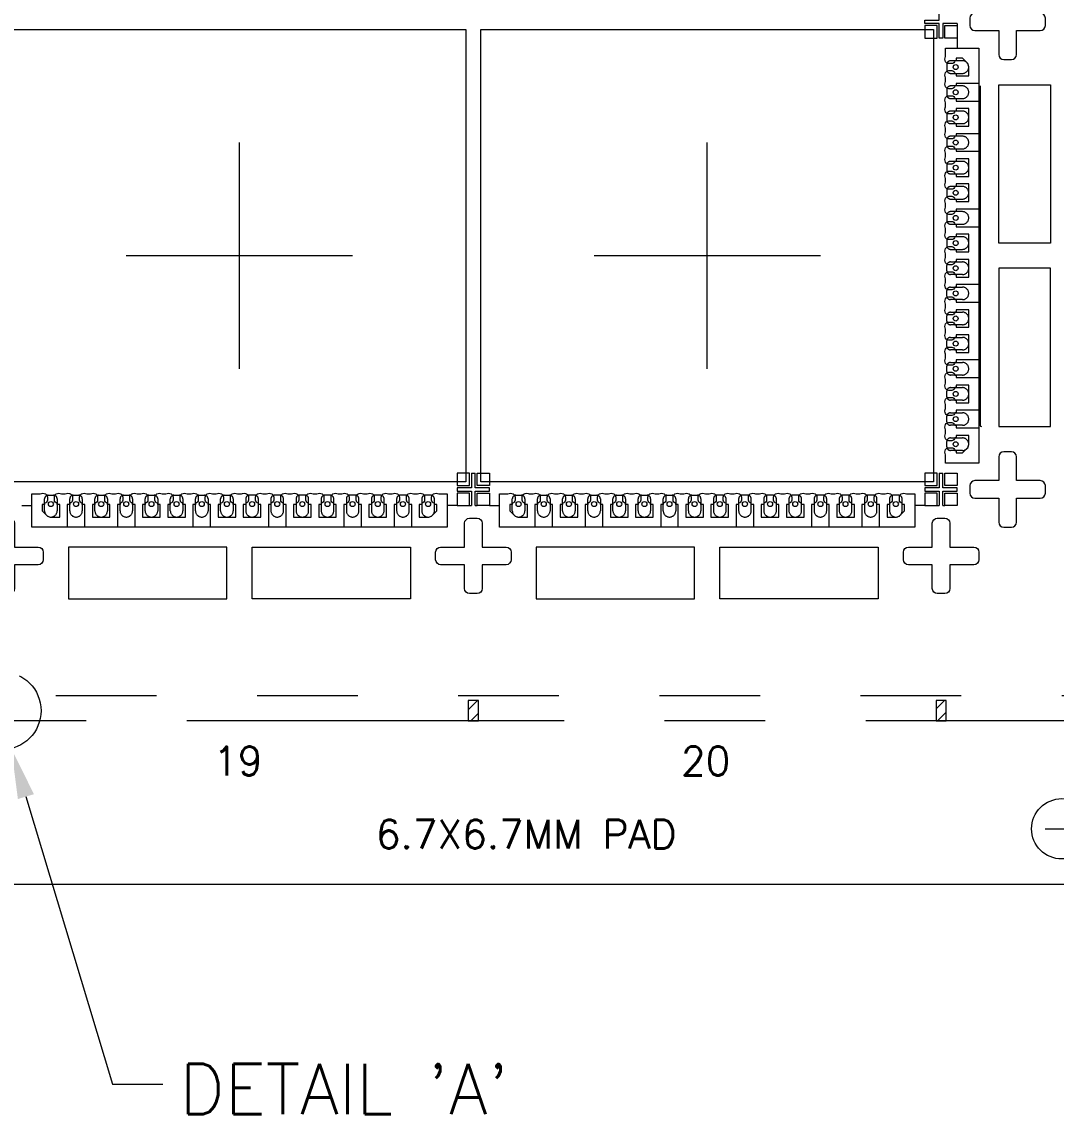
# Model space of a CAD drawing. Extents: x 0.5 to 10.25, y 0.33 to 6.92.
# Drawn here: x 2.588 to 3.616, y 2.696 to 3.782 of the extents above; entities that cross this region are included whole.
import ezdxf

# ---------------------------------------------------------------- set-up
doc = ezdxf.new("R2010")
doc.units = 0
doc.header["$LTSCALE"] = 0.006
doc.header["$MEASUREMENT"] = 0
for name, pattern in [('CENTER', [2, 1.25, -0.25, 0.25, -0.25]), ('CENTERX2', [4, 2.5, -0.5, 0.5, -0.5]), ('HIDDEN', [0.375, 0.25, -0.125])]:
    doc.linetypes.add(name, pattern=pattern)
doc.layers.get('0').update_dxf_attribs({"linetype": 'CONTINUOUS'})
for name, color, linetype in [('1', 7, 'CONTINUOUS'), ('1D', 7, 'CONTINUOUS'), ('3D', 7, 'CONTINUOUS'), ('4D', 7, 'CONTINUOUS')]:
    doc.layers.add(name, color=color, linetype=linetype)
doc.styles.add('SIMPLEX', font='SIMPLEX')
doc.styles.get("Standard").update_dxf_attribs({"font": 'SIMPLEX'})

msp = doc.modelspace()

# ---------------------------------------------------------------- hatches: boundary and pattern name
at = {"layer": '1D', "lineweight": 13}
h = msp.add_hatch(dxfattribs=at)
h.set_pattern_fill('ANSI31', color=256, scale=0.075, style=0)
h.set_pattern_definition([(45, (12.572351, 6.208092), (-0.006629126, 0.006629126), [])])
h.paths.add_polyline_path([(3.041812, 3.107045), (3.031812, 3.107045), (3.031812, 3.087045), (3.041812, 3.087045)])
h.paths.add_polyline_path([(2.576812, 3.107045), (2.566812, 3.107045), (2.566812, 3.087045), (2.576812, 3.087045)])
h.paths.add_polyline_path([(2.111812, 3.107045), (2.101812, 3.107045), (2.101812, 3.087045), (2.111812, 3.087045)])
h.paths.add_polyline_path([(1.646812, 3.107045), (1.636812, 3.107045), (1.636812, 3.087045), (1.646812, 3.087045)])
h.paths.add_polyline_path([(3.506812, 3.107045), (3.496812, 3.107045), (3.496812, 3.087045), (3.506812, 3.087045)])
h.paths.add_polyline_path([(3.801807, 3.304545), (3.801807, 3.329545), (3.751812, 3.329545), (3.751812, 3.304545)])
h.paths.add_polyline_path([(3.801807, 4.234545), (3.801807, 4.259545), (3.751812, 4.259545), (3.751812, 4.234545)])
h.paths.add_polyline_path([(3.794307, 3.769545), (3.794307, 3.794545), (3.751812, 3.794545), (3.751812, 3.769545)])
h.paths.add_polyline_path([(3.794307, 5.629545), (3.794307, 5.654545), (3.751812, 5.654545), (3.751812, 5.629545)])
h.paths.add_polyline_path([(3.801807, 5.164545), (3.801807, 5.189545), (3.751812, 5.189545), (3.751812, 5.164545)])
h.paths.add_polyline_path([(3.794307, 4.699545), (3.794307, 4.724545), (3.751812, 4.724545), (3.751812, 4.699545)])
h.paths.add_polyline_path([(3.506812, 6.317045), (3.496812, 6.317045), (3.496812, 6.337045), (3.506812, 6.337045)])
h.paths.add_polyline_path([(3.801807, 6.094545), (3.801807, 6.119545), (3.751812, 6.119545), (3.751812, 6.094545)])
h.paths.add_polyline_path([(3.041812, 6.317045), (3.031812, 6.317045), (3.031812, 6.337045), (3.041812, 6.337045)])
h.paths.add_polyline_path([(2.576812, 6.317045), (2.566812, 6.317045), (2.566812, 6.337045), (2.576812, 6.337045)])
h.paths.add_polyline_path([(2.111812, 6.317045), (2.101812, 6.317045), (2.101812, 6.337045), (2.111812, 6.337045)])
h.paths.add_polyline_path([(1.646812, 6.317045), (1.636812, 6.317045), (1.636812, 6.337045), (1.646812, 6.337045)])
h.paths.add_polyline_path([(1.251812, 5.629545), (1.251812, 5.654545), (1.391812, 5.654545), (1.391812, 5.629545)])
h.paths.add_polyline_path([(1.251812, 6.094545), (1.251812, 6.119545), (1.391812, 6.119545), (1.391812, 6.094545)])
h.paths.add_polyline_path([(1.251812, 4.699545), (1.251812, 4.724545), (1.391812, 4.724545), (1.391812, 4.699545)])
h.paths.add_polyline_path([(1.251812, 5.164545), (1.251812, 5.189545), (1.391812, 5.189545), (1.391812, 5.164545)])
h.paths.add_polyline_path([(1.251812, 4.234545), (1.251812, 4.259545), (1.391812, 4.259545), (1.391812, 4.234545)])
h.paths.add_polyline_path([(1.251812, 3.769545), (1.251812, 3.794545), (1.391812, 3.794545), (1.391812, 3.769545)])
h.paths.add_polyline_path([(1.251812, 3.304545), (1.251812, 3.329545), (1.391812, 3.329545), (1.391812, 3.304545)])

# ---------------------------------------------------------------- linework, layer by layer
at = {"color": 0, "lineweight": 13}
for p, q in [((3.517937, 3.780295), (3.517937, 3.778295)), ((3.517948, 3.765918), (3.517948, 3.755942)), ((3.035039, 3.33317), (3.038584, 3.33317)), ((3.500039, 3.33317), (3.503584, 3.33317)), ((2.587993, 3.30094), (2.597959, 3.300954)), ((3.020675, 3.300918), (3.010709, 3.300918)), ((3.033062, 3.30092), (3.035039, 3.30092)), ((3.038584, 3.30092), (3.040562, 3.30092)), ((3.052948, 3.300918), (3.062914, 3.300918)), ((3.485675, 3.300918), (3.475709, 3.300918)), ((3.498062, 3.30092), (3.500039, 3.30092)), ((3.503584, 3.30092), (3.505562, 3.30092))]:
    msp.add_line(p, q, dxfattribs=at)
for points in [[(3.498062, 3.778295), (3.485687, 3.778295), (3.485687, 3.76592), (3.498062, 3.76592)], [(3.505562, 3.778295), (3.517937, 3.778295), (3.517937, 3.76592), (3.505562, 3.76592)], [(3.033062, 3.33317), (3.020687, 3.33317), (3.020687, 3.320795), (3.033062, 3.320795)], [(3.040562, 3.33317), (3.052937, 3.33317), (3.052937, 3.320795), (3.040562, 3.320795)], [(3.498062, 3.33317), (3.485687, 3.33317), (3.485687, 3.320795), (3.498062, 3.320795)], [(3.505562, 3.33317), (3.517937, 3.33317), (3.517937, 3.320795), (3.505562, 3.320795)], [(3.033062, 3.313295), (3.020687, 3.313295), (3.020687, 3.30092), (3.033062, 3.30092)], [(3.040562, 3.313295), (3.052937, 3.313295), (3.052937, 3.30092), (3.040562, 3.30092)], [(3.498062, 3.313295), (3.485687, 3.313295), (3.485687, 3.30092), (3.498062, 3.30092)], [(3.505562, 3.313295), (3.517937, 3.313295), (3.517937, 3.30092), (3.505562, 3.30092)]]:
    msp.add_lwpolyline(points, close=True, dxfattribs=at)
for points in [[(3.539312, 3.720795), (3.51683, 3.720795), (3.51683, 3.718295), (3.515326, 3.718295, -0.39913711), (3.51243, 3.715545), (3.509404, 3.715545, -0.27711491), (3.506315, 3.717399, -0.23940692), (3.506212, 3.722682, 0.11309496), (3.506312, 3.723118), (3.506312, 3.725972, 0.11309496), (3.506212, 3.726407, -0.23940692), (3.506315, 3.73169, -0.27711491), (3.509404, 3.733545), (3.51243, 3.733545, -0.39913711), (3.515326, 3.730795), (3.51683, 3.730795), (3.51683, 3.728295), (3.529312, 3.728295), (3.529312, 3.737067, 0.20158283), (3.527481, 3.741464), (3.523151, 3.745795), (3.51683, 3.745795), (3.51683, 3.743295), (3.515326, 3.743295, -0.39913711), (3.51243, 3.740545), (3.509404, 3.740545, -0.27711491), (3.506315, 3.742399, -0.23940701), (3.506212, 3.747682, 0.11309496), (3.506312, 3.748118), (3.506312, 3.755942), (3.539312, 3.755942), (3.539312, 3.343148)], [(3.539312, 3.670795), (3.51683, 3.670795), (3.51683, 3.668295), (3.515326, 3.668295, -0.39913711), (3.51243, 3.665545), (3.509404, 3.665545, -0.27711491), (3.506315, 3.667399, -0.23940692), (3.506212, 3.672682, 0.11309496), (3.506312, 3.673118), (3.506312, 3.675972, 0.11309496), (3.506212, 3.676407, -0.23940692), (3.506315, 3.68169, -0.27711491), (3.509404, 3.683545), (3.51243, 3.683545, -0.39913711), (3.515326, 3.680795), (3.51683, 3.680795), (3.51683, 3.678295), (3.529312, 3.678295), (3.529312, 3.695795), (3.51683, 3.695795), (3.51683, 3.693295), (3.515326, 3.693295, -0.39913711), (3.51243, 3.690545), (3.509404, 3.690545, -0.27711491), (3.506315, 3.692399, -0.23940692), (3.506212, 3.697682, 0.11309496), (3.506312, 3.698118), (3.506312, 3.700972, 0.11309496), (3.506212, 3.701407, -0.23940692), (3.506315, 3.70669, -0.27711491), (3.509404, 3.708545), (3.51243, 3.708545, -0.39913711), (3.515326, 3.705795), (3.51683, 3.705795), (3.51683, 3.703295), (3.539312, 3.703295)], [(3.539312, 3.595795), (3.51683, 3.595795), (3.51683, 3.593295), (3.515326, 3.593295, -0.39913711), (3.51243, 3.590545), (3.509404, 3.590545, -0.27711491), (3.506315, 3.592399, -0.23940692), (3.506212, 3.597682, 0.11309496), (3.506312, 3.598118), (3.506312, 3.600972, 0.11309496), (3.506212, 3.601407, -0.23940692), (3.506315, 3.60669, -0.27711491), (3.509404, 3.608545), (3.51243, 3.608545, -0.39913711), (3.515326, 3.605795), (3.51683, 3.605795), (3.51683, 3.603295), (3.529312, 3.603295), (3.529312, 3.620795), (3.51683, 3.620795), (3.51683, 3.618295), (3.515326, 3.618295, -0.39913711), (3.51243, 3.615545), (3.509404, 3.615545, -0.27711491), (3.506315, 3.617399, -0.23940692), (3.506212, 3.622682, 0.11309496), (3.506312, 3.623118), (3.506312, 3.625972, 0.11309496), (3.506212, 3.626407, -0.23940692), (3.506315, 3.63169, -0.27711491), (3.509404, 3.633545), (3.51243, 3.633545, -0.39913711), (3.515326, 3.630795), (3.51683, 3.630795), (3.51683, 3.628295), (3.529312, 3.628295), (3.529312, 3.645795), (3.51683, 3.645795), (3.51683, 3.643295), (3.515326, 3.643295, -0.39913711), (3.51243, 3.640545), (3.509404, 3.640545, -0.27711491), (3.506315, 3.642399, -0.23940692), (3.506212, 3.647682, 0.11309496), (3.506312, 3.648118), (3.506312, 3.650972, 0.11309496), (3.506212, 3.651407, -0.23940692), (3.506315, 3.65669, -0.27711491), (3.509404, 3.658545), (3.51243, 3.658545, -0.39913711), (3.515326, 3.655795), (3.51683, 3.655795), (3.51683, 3.653295), (3.539312, 3.653295)], [(3.539312, 3.520795), (3.51683, 3.520795), (3.51683, 3.518295), (3.515326, 3.518295, -0.39913711), (3.51243, 3.515545), (3.509404, 3.515545, -0.27711491), (3.506315, 3.517399, -0.23940692), (3.506212, 3.522682, 0.11309496), (3.506312, 3.523118), (3.506312, 3.525972, 0.11309496), (3.506212, 3.526407, -0.23940692), (3.506315, 3.53169, -0.27711491), (3.509404, 3.533545), (3.51243, 3.533545, -0.39913711), (3.515326, 3.530795), (3.51683, 3.530795), (3.51683, 3.528295), (3.529312, 3.528295), (3.529312, 3.545795), (3.51683, 3.545795), (3.51683, 3.543295), (3.515326, 3.543295, -0.39913711), (3.51243, 3.540545), (3.509404, 3.540545, -0.27711491), (3.506315, 3.542399, -0.23940692), (3.506212, 3.547682, 0.11309496), (3.506312, 3.548118), (3.506312, 3.550972, 0.11309496), (3.506212, 3.551407, -0.23940692), (3.506315, 3.55669, -0.27711491), (3.509404, 3.558545), (3.51243, 3.558545, -0.39913711), (3.515326, 3.555795), (3.51683, 3.555795), (3.51683, 3.553295), (3.529312, 3.553295), (3.529312, 3.570795), (3.51683, 3.570795), (3.51683, 3.568295), (3.515326, 3.568295, -0.39913711), (3.51243, 3.565545), (3.509404, 3.565545, -0.27711491), (3.506315, 3.567399, -0.23940692), (3.506212, 3.572682, 0.11309496), (3.506312, 3.573118), (3.506312, 3.575972, 0.11309496), (3.506212, 3.576407, -0.23940692), (3.506315, 3.58169, -0.27711491), (3.509404, 3.583545), (3.51243, 3.583545, -0.39913711), (3.515326, 3.580795), (3.51683, 3.580795), (3.51683, 3.578295), (3.539312, 3.578295)], [(3.539312, 3.445795), (3.51683, 3.445795), (3.51683, 3.443295), (3.515326, 3.443295, -0.39913711), (3.51243, 3.440545), (3.509404, 3.440545, -0.27711491), (3.506315, 3.442399, -0.23940692), (3.506212, 3.447682, 0.11309496), (3.506312, 3.448118), (3.506312, 3.450972, 0.11309496), (3.506212, 3.451407, -0.23940692), (3.506315, 3.45669, -0.27711491), (3.509404, 3.458545), (3.51243, 3.458545, -0.39913711), (3.515326, 3.455795), (3.51683, 3.455795), (3.51683, 3.453295), (3.529312, 3.453295), (3.529312, 3.470795), (3.51683, 3.470795), (3.51683, 3.468295), (3.515326, 3.468295, -0.39913711), (3.51243, 3.465545), (3.509404, 3.465545, -0.27711491), (3.506315, 3.467399, -0.23940692), (3.506212, 3.472682, 0.11309496), (3.506312, 3.473118), (3.506312, 3.475972, 0.11309496), (3.506212, 3.476407, -0.23940692), (3.506315, 3.48169, -0.27711491), (3.509404, 3.483545), (3.51243, 3.483545, -0.39913711), (3.515326, 3.480795), (3.51683, 3.480795), (3.51683, 3.478295), (3.529312, 3.478295), (3.529312, 3.495795), (3.51683, 3.495795), (3.51683, 3.493295), (3.515326, 3.493295, -0.39913711), (3.51243, 3.490545), (3.509404, 3.490545, -0.27711491), (3.506315, 3.492399, -0.23940692), (3.506212, 3.497682, 0.11309496), (3.506312, 3.498118), (3.506312, 3.500972, 0.11309496), (3.506212, 3.501407, -0.23940692), (3.506315, 3.50669, -0.27711491), (3.509404, 3.508545), (3.51243, 3.508545, -0.39913711), (3.515326, 3.505795), (3.51683, 3.505795), (3.51683, 3.503295), (3.539312, 3.503295)], [(3.539312, 3.395795), (3.51683, 3.395795), (3.51683, 3.393295), (3.515326, 3.393295, -0.39913711), (3.51243, 3.390545), (3.509404, 3.390545, -0.27711491), (3.506315, 3.392399, -0.23940692), (3.506212, 3.397682, 0.11309496), (3.506312, 3.398118), (3.506312, 3.400972, 0.11309496), (3.506212, 3.401407, -0.23940692), (3.506315, 3.40669, -0.27711491), (3.509404, 3.408545), (3.51243, 3.408545, -0.39913711), (3.515326, 3.405795), (3.51683, 3.405795), (3.51683, 3.403295), (3.529312, 3.403295), (3.529312, 3.420795), (3.51683, 3.420795), (3.51683, 3.418295), (3.515326, 3.418295, -0.39913711), (3.51243, 3.415545), (3.509404, 3.415545, -0.27711491), (3.506315, 3.417399, -0.23940692), (3.506212, 3.422682, 0.11309496), (3.506312, 3.423118), (3.506312, 3.425972, 0.11309496), (3.506212, 3.426407, -0.23940692), (3.506315, 3.43169, -0.27711491), (3.509404, 3.433545), (3.51243, 3.433545, -0.39913711), (3.515326, 3.430795), (3.51683, 3.430795), (3.51683, 3.428295), (3.539312, 3.428295)], [(3.539312, 3.343148), (3.506312, 3.343148), (3.506312, 3.350972, 0.11309496), (3.506212, 3.351407, -0.23940701), (3.506315, 3.35669, -0.27711491), (3.509404, 3.358545), (3.51243, 3.358545, -0.39913711), (3.515326, 3.355795), (3.51683, 3.355795), (3.51683, 3.353295), (3.523151, 3.353295), (3.527481, 3.357626, 0.20158283), (3.529312, 3.362023), (3.529312, 3.370795), (3.51683, 3.370795), (3.51683, 3.368295), (3.515326, 3.368295, -0.39913711), (3.51243, 3.365545), (3.509404, 3.365545, -0.27711491), (3.506315, 3.367399, -0.23940692), (3.506212, 3.372682, 0.11309496), (3.506312, 3.373118), (3.506312, 3.375972, 0.11309496), (3.506212, 3.376407, -0.23940692), (3.506315, 3.38169, -0.27711491), (3.509404, 3.383545), (3.51243, 3.383545, -0.39913711), (3.515326, 3.380795), (3.51683, 3.380795), (3.51683, 3.378295), (3.539312, 3.378295)], [(2.975562, 3.279545), (2.975562, 3.302027), (2.973062, 3.302027), (2.973062, 3.303531, -0.39913711), (2.970312, 3.306427), (2.970312, 3.309453, -0.27711491), (2.972166, 3.312542, -0.23940692), (2.977449, 3.312645, 0.11309496), (2.977885, 3.312545), (2.980739, 3.312545, 0.11309496), (2.981174, 3.312645, -0.23940692), (2.986457, 3.312542, -0.27711491), (2.988312, 3.309453), (2.988312, 3.306427, -0.39913711), (2.985562, 3.303531), (2.985562, 3.302027), (2.983062, 3.302027), (2.983062, 3.289545), (2.991834, 3.289545, 0.20158283), (2.996231, 3.291376), (3.000562, 3.295706), (3.000562, 3.302027), (2.998062, 3.302027), (2.998062, 3.303531, -0.39913711), (2.995312, 3.306427), (2.995312, 3.309453, -0.27711491), (2.997166, 3.312542, -0.23940701), (3.002449, 3.312645, 0.11309496), (3.002885, 3.312545), (3.010709, 3.312545), (3.010709, 3.279545), (2.597914, 3.279545)], [(2.597914, 3.279545), (2.597914, 3.312545), (2.605739, 3.312545, 0.11309496), (2.606174, 3.312645, -0.23940701), (2.611457, 3.312542, -0.27711491), (2.613312, 3.309453), (2.613312, 3.306427, -0.39913711), (2.610562, 3.303531), (2.610562, 3.302027), (2.608062, 3.302027), (2.608062, 3.295706), (2.612392, 3.291376, 0.20158283), (2.616789, 3.289545), (2.625562, 3.289545), (2.625562, 3.302027), (2.623062, 3.302027), (2.623062, 3.303531, -0.39913711), (2.620312, 3.306427), (2.620312, 3.309453, -0.27711491), (2.622166, 3.312542, -0.23940692), (2.627449, 3.312645, 0.11309496), (2.627885, 3.312545), (2.630739, 3.312545, 0.11309496), (2.631174, 3.312645, -0.23940692), (2.636457, 3.312542, -0.27711491), (2.638312, 3.309453), (2.638312, 3.306427, -0.39913711), (2.635562, 3.303531), (2.635562, 3.302027), (2.633062, 3.302027), (2.633062, 3.279545)], [(2.650562, 3.279545), (2.650562, 3.302027), (2.648062, 3.302027), (2.648062, 3.303531, -0.39913711), (2.645312, 3.306427), (2.645312, 3.309453, -0.27711491), (2.647166, 3.312542, -0.23940692), (2.652449, 3.312645, 0.11309496), (2.652885, 3.312545), (2.655739, 3.312545, 0.11309496), (2.656174, 3.312645, -0.23940692), (2.661457, 3.312542, -0.27711491), (2.663312, 3.309453), (2.663312, 3.306427, -0.39913711), (2.660562, 3.303531), (2.660562, 3.302027), (2.658062, 3.302027), (2.658062, 3.289545), (2.675562, 3.289545), (2.675562, 3.302027), (2.673062, 3.302027), (2.673062, 3.303531, -0.39913711), (2.670312, 3.306427), (2.670312, 3.309453, -0.27711491), (2.672166, 3.312542, -0.23940692), (2.677449, 3.312645, 0.11309496), (2.677885, 3.312545), (2.680739, 3.312545, 0.11309496), (2.681174, 3.312645, -0.23940692), (2.686457, 3.312542, -0.27711491), (2.688312, 3.309453), (2.688312, 3.306427, -0.39913711), (2.685562, 3.303531), (2.685562, 3.302027), (2.683062, 3.302027), (2.683062, 3.279545)], [(2.700562, 3.279545), (2.700562, 3.302027), (2.698062, 3.302027), (2.698062, 3.303531, -0.39913711), (2.695312, 3.306427), (2.695312, 3.309453, -0.27711491), (2.697166, 3.312542, -0.23940692), (2.702449, 3.312645, 0.11309496), (2.702885, 3.312545), (2.705739, 3.312545, 0.11309496), (2.706174, 3.312645, -0.23940692), (2.711457, 3.312542, -0.27711491), (2.713312, 3.309453), (2.713312, 3.306427, -0.39913711), (2.710562, 3.303531), (2.710562, 3.302027), (2.708062, 3.302027), (2.708062, 3.289545), (2.725562, 3.289545), (2.725562, 3.302027), (2.723062, 3.302027), (2.723062, 3.303531, -0.39913711), (2.720312, 3.306427), (2.720312, 3.309453, -0.27711491), (2.722166, 3.312542, -0.23940692), (2.727449, 3.312645, 0.11309496), (2.727885, 3.312545), (2.730739, 3.312545, 0.11309496), (2.731174, 3.312645, -0.23940692), (2.736457, 3.312542, -0.27711491), (2.738312, 3.309453), (2.738312, 3.306427, -0.39913711), (2.735562, 3.303531), (2.735562, 3.302027), (2.733062, 3.302027), (2.733062, 3.289545), (2.750562, 3.289545), (2.750562, 3.302027), (2.748062, 3.302027), (2.748062, 3.303531, -0.39913711), (2.745312, 3.306427), (2.745312, 3.309453, -0.27711491), (2.747166, 3.312542, -0.23940692), (2.752449, 3.312645, 0.11309496), (2.752885, 3.312545), (2.755739, 3.312545, 0.11309496), (2.756174, 3.312645, -0.23940692), (2.761457, 3.312542, -0.27711491), (2.763312, 3.309453), (2.763312, 3.306427, -0.39913711), (2.760562, 3.303531), (2.760562, 3.302027), (2.758062, 3.302027), (2.758062, 3.279545)], [(2.775562, 3.279545), (2.775562, 3.302027), (2.773062, 3.302027), (2.773062, 3.303531, -0.39913711), (2.770312, 3.306427), (2.770312, 3.309453, -0.27711491), (2.772166, 3.312542, -0.23940692), (2.777449, 3.312645, 0.11309496), (2.777885, 3.312545), (2.780739, 3.312545, 0.11309496), (2.781174, 3.312645, -0.23940692), (2.786457, 3.312542, -0.27711491), (2.788312, 3.309453), (2.788312, 3.306427, -0.39913711), (2.785562, 3.303531), (2.785562, 3.302027), (2.783062, 3.302027), (2.783062, 3.289545), (2.800562, 3.289545), (2.800562, 3.302027), (2.798062, 3.302027), (2.798062, 3.303531, -0.39913711), (2.795312, 3.306427), (2.795312, 3.309453, -0.27711491), (2.797166, 3.312542, -0.23940692), (2.802449, 3.312645, 0.11309496), (2.802885, 3.312545), (2.805739, 3.312545, 0.11309496), (2.806174, 3.312645, -0.23940692), (2.811457, 3.312542, -0.27711491), (2.813312, 3.309453), (2.813312, 3.306427, -0.39913711), (2.810562, 3.303531), (2.810562, 3.302027), (2.808062, 3.302027), (2.808062, 3.289545), (2.825562, 3.289545), (2.825562, 3.302027), (2.823062, 3.302027), (2.823062, 3.303531, -0.39913711), (2.820312, 3.306427), (2.820312, 3.309453, -0.27711491), (2.822166, 3.312542, -0.23940692), (2.827449, 3.312645, 0.11309496), (2.827885, 3.312545), (2.830739, 3.312545, 0.11309496), (2.831174, 3.312645, -0.23940692), (2.836457, 3.312542, -0.27711491), (2.838312, 3.309453), (2.838312, 3.306427, -0.39913711), (2.835562, 3.303531), (2.835562, 3.302027), (2.833062, 3.302027), (2.833062, 3.279545)], [(2.850562, 3.279545), (2.850562, 3.302027), (2.848062, 3.302027), (2.848062, 3.303531, -0.39913711), (2.845312, 3.306427), (2.845312, 3.309453, -0.27711491), (2.847166, 3.312542, -0.23940692), (2.852449, 3.312645, 0.11309496), (2.852885, 3.312545), (2.855739, 3.312545, 0.11309496), (2.856174, 3.312645, -0.23940692), (2.861457, 3.312542, -0.27711491), (2.863312, 3.309453), (2.863312, 3.306427, -0.39913711), (2.860562, 3.303531), (2.860562, 3.302027), (2.858062, 3.302027), (2.858062, 3.289545), (2.875562, 3.289545), (2.875562, 3.302027), (2.873062, 3.302027), (2.873062, 3.303531, -0.39913711), (2.870312, 3.306427), (2.870312, 3.309453, -0.27711491), (2.872166, 3.312542, -0.23940692), (2.877449, 3.312645, 0.11309496), (2.877885, 3.312545), (2.880739, 3.312545, 0.11309496), (2.881174, 3.312645, -0.23940692), (2.886457, 3.312542, -0.27711491), (2.888312, 3.309453), (2.888312, 3.306427, -0.39913711), (2.885562, 3.303531), (2.885562, 3.302027), (2.883062, 3.302027), (2.883062, 3.289545), (2.900562, 3.289545), (2.900562, 3.302027), (2.898062, 3.302027), (2.898062, 3.303531, -0.39913711), (2.895312, 3.306427), (2.895312, 3.309453, -0.27711491), (2.897166, 3.312542, -0.23940692), (2.902449, 3.312645, 0.11309496), (2.902885, 3.312545), (2.905739, 3.312545, 0.11309496), (2.906174, 3.312645, -0.23940692), (2.911457, 3.312542, -0.27711491), (2.913312, 3.309453), (2.913312, 3.306427, -0.39913711), (2.910562, 3.303531), (2.910562, 3.302027), (2.908062, 3.302027), (2.908062, 3.279545)], [(2.925562, 3.279545), (2.925562, 3.302027), (2.923062, 3.302027), (2.923062, 3.303531, -0.39913711), (2.920312, 3.306427), (2.920312, 3.309453, -0.27711491), (2.922166, 3.312542, -0.23940692), (2.927449, 3.312645, 0.11309496), (2.927885, 3.312545), (2.930739, 3.312545, 0.11309496), (2.931174, 3.312645, -0.23940692), (2.936457, 3.312542, -0.27711491), (2.938312, 3.309453), (2.938312, 3.306427, -0.39913711), (2.935562, 3.303531), (2.935562, 3.302027), (2.933062, 3.302027), (2.933062, 3.289545), (2.950562, 3.289545), (2.950562, 3.302027), (2.948062, 3.302027), (2.948062, 3.303531, -0.39913711), (2.945312, 3.306427), (2.945312, 3.309453, -0.27711491), (2.947166, 3.312542, -0.23940692), (2.952449, 3.312645, 0.11309496), (2.952885, 3.312545), (2.955739, 3.312545, 0.11309496), (2.956174, 3.312645, -0.23940692), (2.961457, 3.312542, -0.27711491), (2.963312, 3.309453), (2.963312, 3.306427, -0.39913711), (2.960562, 3.303531), (2.960562, 3.302027), (2.958062, 3.302027), (2.958062, 3.279545)], [(3.440562, 3.279545), (3.440562, 3.302027), (3.438062, 3.302027), (3.438062, 3.303531, -0.39913711), (3.435312, 3.306427), (3.435312, 3.309453, -0.27711491), (3.437166, 3.312542, -0.23940692), (3.442449, 3.312645, 0.11309496), (3.442885, 3.312545), (3.445739, 3.312545, 0.11309496), (3.446174, 3.312645, -0.23940692), (3.451457, 3.312542, -0.27711491), (3.453312, 3.309453), (3.453312, 3.306427, -0.39913711), (3.450562, 3.303531), (3.450562, 3.302027), (3.448062, 3.302027), (3.448062, 3.289545), (3.456834, 3.289545, 0.20158283), (3.461231, 3.291376), (3.465562, 3.295706), (3.465562, 3.302027), (3.463062, 3.302027), (3.463062, 3.303531, -0.39913711), (3.460312, 3.306427), (3.460312, 3.309453, -0.27711491), (3.462166, 3.312542, -0.23940701), (3.467449, 3.312645, 0.11309496), (3.467885, 3.312545), (3.475709, 3.312545), (3.475709, 3.279545), (3.062914, 3.279545)], [(3.062914, 3.279545), (3.062914, 3.312545), (3.070739, 3.312545, 0.11309496), (3.071174, 3.312645, -0.23940701), (3.076457, 3.312542, -0.27711491), (3.078312, 3.309453), (3.078312, 3.306427, -0.39913711), (3.075562, 3.303531), (3.075562, 3.302027), (3.073062, 3.302027), (3.073062, 3.295706), (3.077392, 3.291376, 0.20158283), (3.081789, 3.289545), (3.090562, 3.289545), (3.090562, 3.302027), (3.088062, 3.302027), (3.088062, 3.303531, -0.39913711), (3.085312, 3.306427), (3.085312, 3.309453, -0.27711491), (3.087166, 3.312542, -0.23940692), (3.092449, 3.312645, 0.11309496), (3.092885, 3.312545), (3.095739, 3.312545, 0.11309496), (3.096174, 3.312645, -0.23940692), (3.101457, 3.312542, -0.27711491), (3.103312, 3.309453), (3.103312, 3.306427, -0.39913711), (3.100562, 3.303531), (3.100562, 3.302027), (3.098062, 3.302027), (3.098062, 3.279545)], [(3.115562, 3.279545), (3.115562, 3.302027), (3.113062, 3.302027), (3.113062, 3.303531, -0.39913711), (3.110312, 3.306427), (3.110312, 3.309453, -0.27711491), (3.112166, 3.312542, -0.23940692), (3.117449, 3.312645, 0.11309496), (3.117885, 3.312545), (3.120739, 3.312545, 0.11309496), (3.121174, 3.312645, -0.23940692), (3.126457, 3.312542, -0.27711491), (3.128312, 3.309453), (3.128312, 3.306427, -0.39913711), (3.125562, 3.303531), (3.125562, 3.302027), (3.123062, 3.302027), (3.123062, 3.289545), (3.140562, 3.289545), (3.140562, 3.302027), (3.138062, 3.302027), (3.138062, 3.303531, -0.39913711), (3.135312, 3.306427), (3.135312, 3.309453, -0.27711491), (3.137166, 3.312542, -0.23940692), (3.142449, 3.312645, 0.11309496), (3.142885, 3.312545), (3.145739, 3.312545, 0.11309496), (3.146174, 3.312645, -0.23940692), (3.151457, 3.312542, -0.27711491), (3.153312, 3.309453), (3.153312, 3.306427, -0.39913711), (3.150562, 3.303531), (3.150562, 3.302027), (3.148062, 3.302027), (3.148062, 3.279545)], [(3.165562, 3.279545), (3.165562, 3.302027), (3.163062, 3.302027), (3.163062, 3.303531, -0.39913711), (3.160312, 3.306427), (3.160312, 3.309453, -0.27711491), (3.162166, 3.312542, -0.23940692), (3.167449, 3.312645, 0.11309496), (3.167885, 3.312545), (3.170739, 3.312545, 0.11309496), (3.171174, 3.312645, -0.23940692), (3.176457, 3.312542, -0.27711491), (3.178312, 3.309453), (3.178312, 3.306427, -0.39913711), (3.175562, 3.303531), (3.175562, 3.302027), (3.173062, 3.302027), (3.173062, 3.289545), (3.190562, 3.289545), (3.190562, 3.302027), (3.188062, 3.302027), (3.188062, 3.303531, -0.39913711), (3.185312, 3.306427), (3.185312, 3.309453, -0.27711491), (3.187166, 3.312542, -0.23940692), (3.192449, 3.312645, 0.11309496), (3.192885, 3.312545), (3.195739, 3.312545, 0.11309496), (3.196174, 3.312645, -0.23940692), (3.201457, 3.312542, -0.27711491), (3.203312, 3.309453), (3.203312, 3.306427, -0.39913711), (3.200562, 3.303531), (3.200562, 3.302027), (3.198062, 3.302027), (3.198062, 3.289545), (3.215562, 3.289545), (3.215562, 3.302027), (3.213062, 3.302027), (3.213062, 3.303531, -0.39913711), (3.210312, 3.306427), (3.210312, 3.309453, -0.27711491), (3.212166, 3.312542, -0.23940692), (3.217449, 3.312645, 0.11309496), (3.217885, 3.312545), (3.220739, 3.312545, 0.11309496), (3.221174, 3.312645, -0.23940692), (3.226457, 3.312542, -0.27711491), (3.228312, 3.309453), (3.228312, 3.306427, -0.39913711), (3.225562, 3.303531), (3.225562, 3.302027), (3.223062, 3.302027), (3.223062, 3.279545)], [(3.240562, 3.279545), (3.240562, 3.302027), (3.238062, 3.302027), (3.238062, 3.303531, -0.39913711), (3.235312, 3.306427), (3.235312, 3.309453, -0.27711491), (3.237166, 3.312542, -0.23940692), (3.242449, 3.312645, 0.11309496), (3.242885, 3.312545), (3.245739, 3.312545, 0.11309496), (3.246174, 3.312645, -0.23940692), (3.251457, 3.312542, -0.27711491), (3.253312, 3.309453), (3.253312, 3.306427, -0.39913711), (3.250562, 3.303531), (3.250562, 3.302027), (3.248062, 3.302027), (3.248062, 3.289545), (3.265562, 3.289545), (3.265562, 3.302027), (3.263062, 3.302027), (3.263062, 3.303531, -0.39913711), (3.260312, 3.306427), (3.260312, 3.309453, -0.27711491), (3.262166, 3.312542, -0.23940692), (3.267449, 3.312645, 0.11309496), (3.267885, 3.312545), (3.270739, 3.312545, 0.11309496), (3.271174, 3.312645, -0.23940692), (3.276457, 3.312542, -0.27711491), (3.278312, 3.309453), (3.278312, 3.306427, -0.39913711), (3.275562, 3.303531), (3.275562, 3.302027), (3.273062, 3.302027), (3.273062, 3.289545), (3.290562, 3.289545), (3.290562, 3.302027), (3.288062, 3.302027), (3.288062, 3.303531, -0.39913711), (3.285312, 3.306427), (3.285312, 3.309453, -0.27711491), (3.287166, 3.312542, -0.23940692), (3.292449, 3.312645, 0.11309496), (3.292885, 3.312545), (3.295739, 3.312545, 0.11309496), (3.296174, 3.312645, -0.23940692), (3.301457, 3.312542, -0.27711491), (3.303312, 3.309453), (3.303312, 3.306427, -0.39913711), (3.300562, 3.303531), (3.300562, 3.302027), (3.298062, 3.302027), (3.298062, 3.279545)], [(3.315562, 3.279545), (3.315562, 3.302027), (3.313062, 3.302027), (3.313062, 3.303531, -0.39913711), (3.310312, 3.306427), (3.310312, 3.309453, -0.27711491), (3.312166, 3.312542, -0.23940692), (3.317449, 3.312645, 0.11309496), (3.317885, 3.312545), (3.320739, 3.312545, 0.11309496), (3.321174, 3.312645, -0.23940692), (3.326457, 3.312542, -0.27711491), (3.328312, 3.309453), (3.328312, 3.306427, -0.39913711), (3.325562, 3.303531), (3.325562, 3.302027), (3.323062, 3.302027), (3.323062, 3.289545), (3.340562, 3.289545), (3.340562, 3.302027), (3.338062, 3.302027), (3.338062, 3.303531, -0.39913711), (3.335312, 3.306427), (3.335312, 3.309453, -0.27711491), (3.337166, 3.312542, -0.23940692), (3.342449, 3.312645, 0.11309496), (3.342885, 3.312545), (3.345739, 3.312545, 0.11309496), (3.346174, 3.312645, -0.23940692), (3.351457, 3.312542, -0.27711491), (3.353312, 3.309453), (3.353312, 3.306427, -0.39913711), (3.350562, 3.303531), (3.350562, 3.302027), (3.348062, 3.302027), (3.348062, 3.289545), (3.365562, 3.289545), (3.365562, 3.302027), (3.363062, 3.302027), (3.363062, 3.303531, -0.39913711), (3.360312, 3.306427), (3.360312, 3.309453, -0.27711491), (3.362166, 3.312542, -0.23940692), (3.367449, 3.312645, 0.11309496), (3.367885, 3.312545), (3.370739, 3.312545, 0.11309496), (3.371174, 3.312645, -0.23940692), (3.376457, 3.312542, -0.27711491), (3.378312, 3.309453), (3.378312, 3.306427, -0.39913711), (3.375562, 3.303531), (3.375562, 3.302027), (3.373062, 3.302027), (3.373062, 3.279545)], [(3.390562, 3.279545), (3.390562, 3.302027), (3.388062, 3.302027), (3.388062, 3.303531, -0.39913711), (3.385312, 3.306427), (3.385312, 3.309453, -0.27711491), (3.387166, 3.312542, -0.23940692), (3.392449, 3.312645, 0.11309496), (3.392885, 3.312545), (3.395739, 3.312545, 0.11309496), (3.396174, 3.312645, -0.23940692), (3.401457, 3.312542, -0.27711491), (3.403312, 3.309453), (3.403312, 3.306427, -0.39913711), (3.400562, 3.303531), (3.400562, 3.302027), (3.398062, 3.302027), (3.398062, 3.289545), (3.415562, 3.289545), (3.415562, 3.302027), (3.413062, 3.302027), (3.413062, 3.303531, -0.39913711), (3.410312, 3.306427), (3.410312, 3.309453, -0.27711491), (3.412166, 3.312542, -0.23940692), (3.417449, 3.312645, 0.11309496), (3.417885, 3.312545), (3.420739, 3.312545, 0.11309496), (3.421174, 3.312645, -0.23940692), (3.426457, 3.312542, -0.27711491), (3.428312, 3.309453), (3.428312, 3.306427, -0.39913711), (3.425562, 3.303531), (3.425562, 3.302027), (3.423062, 3.302027), (3.423062, 3.279545)]]:
    msp.add_lwpolyline(points, format="xyb", dxfattribs=at)
for centre in [(3.516312, 3.737045), (3.516312, 3.712045), (3.516312, 3.687045), (3.516312, 3.662045), (3.516312, 3.637045), (3.516312, 3.612045), (3.516312, 3.587045), (3.516312, 3.562045), (3.516312, 3.537045), (3.516312, 3.512045), (3.516312, 3.487045), (3.516312, 3.462045), (3.516312, 3.437045), (3.516312, 3.412045), (3.516312, 3.387045), (3.516312, 3.362045), (2.616812, 3.302545), (2.641812, 3.302545), (2.666812, 3.302545), (2.691812, 3.302545), (2.716812, 3.302545), (2.741812, 3.302545), (2.766812, 3.302545), (2.791812, 3.302545), (2.816812, 3.302545), (2.841812, 3.302545), (2.866812, 3.302545), (2.891812, 3.302545), (2.916812, 3.302545), (2.941812, 3.302545), (2.966812, 3.302545), (2.991812, 3.302545), (3.081812, 3.302545), (3.106812, 3.302545), (3.131812, 3.302545), (3.156812, 3.302545), (3.181812, 3.302545), (3.206812, 3.302545), (3.231812, 3.302545), (3.256812, 3.302545), (3.281812, 3.302545), (3.306812, 3.302545), (3.331812, 3.302545), (3.356812, 3.302545), (3.381812, 3.302545), (3.406812, 3.302545), (3.431812, 3.302545), (3.456812, 3.302545)]:
    msp.add_circle(centre, 0.0025, dxfattribs=at)
at = {"layer": '1', "lineweight": 13}
msp.add_line((1.321812, 2.924545), (3.751989, 2.924545), dxfattribs=at)
for points in [[(3.530437, 3.778295, 0.41421356), (3.535437, 3.773295), (3.559187, 3.773295), (3.559187, 3.749545, 0.41421356), (3.564187, 3.744545), (3.571687, 3.744545, 0.41421356), (3.576687, 3.749545), (3.576687, 3.773295), (3.600437, 3.773295, 0.41421356), (3.605437, 3.778295), (3.605437, 3.785795, 0.41421356), (3.600437, 3.790795), (3.576687, 3.790795), (3.576687, 3.814545, 0.41421356), (3.571687, 3.819545), (3.564187, 3.819545, 0.41421356), (3.559187, 3.814545), (3.559187, 3.790795), (3.535437, 3.790795, 0.41421356), (3.530437, 3.785795)], [(3.530437, 3.313295, 0.41421356), (3.535437, 3.308295), (3.559187, 3.308295), (3.559187, 3.284545, 0.41421356), (3.564187, 3.279545), (3.571687, 3.279545, 0.41421356), (3.576687, 3.284545), (3.576687, 3.308295), (3.600437, 3.308295, 0.41421356), (3.605437, 3.313295), (3.605437, 3.320795, 0.41421356), (3.600437, 3.325795), (3.576687, 3.325795), (3.576687, 3.349545, 0.41421356), (3.571687, 3.354545), (3.564187, 3.354545, 0.41421356), (3.559187, 3.349545), (3.559187, 3.325795), (3.535437, 3.325795, 0.41421356), (3.530437, 3.320795)], [(2.575562, 3.28842, -0.41421356), (2.580562, 3.28342), (2.580562, 3.25967), (2.604312, 3.25967, -0.41421356), (2.609312, 3.25467), (2.609312, 3.24717, -0.41421356), (2.604312, 3.24217), (2.580562, 3.24217), (2.580562, 3.21842, -0.41421356), (2.575562, 3.21342), (2.568062, 3.21342, -0.41421356), (2.563062, 3.21842), (2.563062, 3.24217), (2.539312, 3.24217, -0.41421356), (2.534312, 3.24717), (2.534312, 3.25467, -0.41421356), (2.539312, 3.25967), (2.563062, 3.25967), (2.563062, 3.28342, -0.41421356), (2.568062, 3.28842)], [(3.040562, 3.28842, -0.41421356), (3.045562, 3.28342), (3.045562, 3.25967), (3.069312, 3.25967, -0.41421356), (3.074312, 3.25467), (3.074312, 3.24717, -0.41421356), (3.069312, 3.24217), (3.045562, 3.24217), (3.045562, 3.21842, -0.41421356), (3.040562, 3.21342), (3.033062, 3.21342, -0.41421356), (3.028062, 3.21842), (3.028062, 3.24217), (3.004312, 3.24217, -0.41421356), (2.999312, 3.24717), (2.999312, 3.25467, -0.41421356), (3.004312, 3.25967), (3.028062, 3.25967), (3.028062, 3.28342, -0.41421356), (3.033062, 3.28842)], [(3.505562, 3.28842, -0.41421356), (3.510562, 3.28342), (3.510562, 3.25967), (3.534312, 3.25967, -0.41421356), (3.539312, 3.25467), (3.539312, 3.24717, -0.41421356), (3.534312, 3.24217), (3.510562, 3.24217), (3.510562, 3.21842, -0.41421356), (3.505562, 3.21342), (3.498062, 3.21342, -0.41421356), (3.493062, 3.21842), (3.493062, 3.24217), (3.469312, 3.24217, -0.41421356), (3.464312, 3.24717), (3.464312, 3.25467, -0.41421356), (3.469312, 3.25967), (3.493062, 3.25967), (3.493062, 3.28342, -0.41421356), (3.498062, 3.28842)]]:
    msp.add_lwpolyline(points, format="xyb", close=True, dxfattribs=at)
for points in [[(3.610562, 3.562045), (3.559312, 3.562045), (3.559312, 3.719545), (3.610562, 3.719545)], [(3.610562, 3.537045), (3.559312, 3.537045), (3.559312, 3.379545), (3.610562, 3.379545)], [(2.791812, 3.208295), (2.791812, 3.259545), (2.634312, 3.259545), (2.634312, 3.208295)], [(2.816812, 3.208295), (2.816812, 3.259545), (2.974312, 3.259545), (2.974312, 3.208295)], [(3.256812, 3.208295), (3.256812, 3.259545), (3.099312, 3.259545), (3.099312, 3.208295)], [(3.281812, 3.208295), (3.281812, 3.259545), (3.439312, 3.259545), (3.439312, 3.208295)]]:
    msp.add_lwpolyline(points, close=True, dxfattribs=at)
msp.add_circle((3.621812, 2.979545), 0.03, dxfattribs=at)
at = {"layer": '1D', "linetype": 'CENTER', "lineweight": 13, "ltscale": 40}
for p, q in [((2.804312, 3.437045), (2.804312, 3.662045)), ((3.269312, 3.437045), (3.269312, 3.662045)), ((2.691812, 3.549545), (2.916812, 3.549545)), ((3.156812, 3.549545), (3.381812, 3.549545))]:
    msp.add_line(p, q, dxfattribs=at)
at = {"layer": '1D', "linetype": 'HIDDEN', "lineweight": 13, "ltscale": 50}
msp.add_line((1.421812, 3.112045), (3.721812, 3.112045), dxfattribs=at)
at = {"layer": '1D', "lineweight": 13}
for p, q in [((3.031812, 3.107045), (3.031812, 3.087045)), ((3.041812, 3.107045), (3.031812, 3.107045)), ((3.041812, 3.087045), (3.041812, 3.107045)), ((3.496812, 3.107045), (3.496812, 3.087045)), ((3.506812, 3.107045), (3.496812, 3.107045)), ((3.506812, 3.087045), (3.506812, 3.107045)), ((3.031812, 3.087045), (3.041812, 3.087045)), ((3.496812, 3.087045), (3.506812, 3.087045)), ((2.591996, 3.011587), (2.678144, 2.725552)), ((3.605324, 2.979545), (3.6383, 2.979545)), ((2.678144, 2.725552), (2.728144, 2.725552))]:
    msp.add_line(p, q, dxfattribs=at)
at = {"layer": '1D', "linetype": 'CENTER', "lineweight": 13, "ltscale": 50}
msp.add_line((3.801957, 3.087045), (1.321813, 3.087045), dxfattribs=at)
at = {"layer": '1D', "linetype": 'CENTER', "lineweight": 13, "ltscale": 70}
for points in [[(3.029312, 3.324545), (2.579312, 3.324545), (2.579312, 3.774545), (3.029312, 3.774545)], [(3.494312, 3.324545), (3.044312, 3.324545), (3.044312, 3.774545), (3.494312, 3.774545)]]:
    msp.add_lwpolyline(points, close=True, dxfattribs=at)
at = {"layer": '1D', "linetype": 'CENTERX2', "lineweight": 13, "ltscale": 2.5}
msp.add_circle((2.568344, 3.097041), 0.038699, dxfattribs=at)
at = {"layer": '1D', "lineweight": 13}
msp.add_solid([(2.58402, 3.009174), (2.577515, 3.059444), (2.599973, 3.014001)], dxfattribs=at)
at = {"layer": '3D', "color": 0, "linetype": 'HIDDEN', "lineweight": 13, "ltscale": 10}
for points in [[(3.517937, 3.780295), (3.503584, 3.780295), (3.503584, 3.76592), (3.501789, 3.76592), (3.500039, 3.76592), (3.500039, 3.780295), (3.485687, 3.780295), (3.485687, 3.783795), (3.500039, 3.783795), (3.500039, 3.79817)], [(3.035039, 3.33317), (3.035039, 3.318795), (3.020687, 3.318795), (3.020687, 3.315295), (3.035039, 3.315295), (3.035039, 3.30092)], [(3.038584, 3.30092), (3.038584, 3.315295), (3.052937, 3.315295), (3.052937, 3.318795), (3.038584, 3.318795), (3.038584, 3.33317)], [(3.500039, 3.33317), (3.500039, 3.318795), (3.485687, 3.318795), (3.485687, 3.315295), (3.500039, 3.315295), (3.500039, 3.30092)], [(3.503584, 3.30092), (3.503584, 3.315295), (3.517937, 3.315295), (3.517937, 3.318795), (3.503584, 3.318795), (3.503584, 3.33317)]]:
    msp.add_lwpolyline(points, dxfattribs=at)
at = {"layer": '3D', "color": 0, "linetype": 'HIDDEN', "lineweight": 13, "ltscale": 40}
for points in [[(3.523062, 3.743295), (3.511062, 3.743295, 0.41421338), (3.507562, 3.739795), (3.507562, 3.734295, 0.41421317), (3.511062, 3.730795), (3.523062, 3.730795, 0.99999966)], [(3.523062, 3.718295), (3.511062, 3.718295, 0.41421338), (3.507562, 3.714795), (3.507562, 3.709295, 0.41421317), (3.511062, 3.705795), (3.523062, 3.705795, 0.99999966)], [(3.523062, 3.693295), (3.511062, 3.693295, 0.41421338), (3.507562, 3.689795), (3.507562, 3.684295, 0.41421317), (3.511062, 3.680795), (3.523062, 3.680795, 0.99999966)], [(3.523062, 3.668295), (3.511062, 3.668295, 0.41421338), (3.507562, 3.664795), (3.507562, 3.659295, 0.41421317), (3.511062, 3.655795), (3.523062, 3.655795, 0.99999966)], [(3.523062, 3.643295), (3.511062, 3.643295, 0.41421338), (3.507562, 3.639795), (3.507562, 3.634295, 0.41421317), (3.511062, 3.630795), (3.523062, 3.630795, 0.99999966)], [(3.523062, 3.618295), (3.511062, 3.618295, 0.41421338), (3.507562, 3.614795), (3.507562, 3.609295, 0.41421317), (3.511062, 3.605795), (3.523062, 3.605795, 0.99999966)], [(3.523062, 3.593295), (3.511062, 3.593295, 0.41421338), (3.507562, 3.589795), (3.507562, 3.584295, 0.41421317), (3.511062, 3.580795), (3.523062, 3.580795, 0.99999966)], [(3.523062, 3.568295), (3.511062, 3.568295, 0.41421338), (3.507562, 3.564795), (3.507562, 3.559295, 0.41421317), (3.511062, 3.555795), (3.523062, 3.555795, 0.99999966)], [(3.523062, 3.530795), (3.511062, 3.530795, -0.41421338), (3.507562, 3.534295), (3.507562, 3.539795, -0.41421317), (3.511062, 3.543295), (3.523062, 3.543295, -0.99999966)], [(3.523062, 3.505795), (3.511062, 3.505795, -0.41421338), (3.507562, 3.509295), (3.507562, 3.514795, -0.41421317), (3.511062, 3.518295), (3.523062, 3.518295, -0.99999966)], [(3.523062, 3.480795), (3.511062, 3.480795, -0.41421338), (3.507562, 3.484295), (3.507562, 3.489795, -0.41421317), (3.511062, 3.493295), (3.523062, 3.493295, -0.99999966)], [(3.523062, 3.455795), (3.511062, 3.455795, -0.41421338), (3.507562, 3.459295), (3.507562, 3.464795, -0.41421317), (3.511062, 3.468295), (3.523062, 3.468295, -0.99999966)], [(3.523062, 3.430795), (3.511062, 3.430795, -0.41421338), (3.507562, 3.434295), (3.507562, 3.439795, -0.41421317), (3.511062, 3.443295), (3.523062, 3.443295, -0.99999966)], [(3.523062, 3.405795), (3.511062, 3.405795, -0.41421338), (3.507562, 3.409295), (3.507562, 3.414795, -0.41421317), (3.511062, 3.418295), (3.523062, 3.418295, -0.99999966)], [(3.523062, 3.380795), (3.511062, 3.380795, -0.41421338), (3.507562, 3.384295), (3.507562, 3.389795, -0.41421317), (3.511062, 3.393295), (3.523062, 3.393295, -0.99999966)], [(3.523062, 3.355795), (3.511062, 3.355795, -0.41421338), (3.507562, 3.359295), (3.507562, 3.364795, -0.41421317), (3.511062, 3.368295), (3.523062, 3.368295, -0.99999966)], [(2.610562, 3.295795), (2.610562, 3.307795, -0.41421338), (2.614062, 3.311295), (2.619562, 3.311295, -0.41421317), (2.623062, 3.307795), (2.623062, 3.295795, -0.99999966)], [(2.635562, 3.295795), (2.635562, 3.307795, -0.41421338), (2.639062, 3.311295), (2.644562, 3.311295, -0.41421317), (2.648062, 3.307795), (2.648062, 3.295795, -0.99999966)], [(2.660562, 3.295795), (2.660562, 3.307795, -0.41421338), (2.664062, 3.311295), (2.669562, 3.311295, -0.41421317), (2.673062, 3.307795), (2.673062, 3.295795, -0.99999966)], [(2.685562, 3.295795), (2.685562, 3.307795, -0.41421338), (2.689062, 3.311295), (2.694562, 3.311295, -0.41421317), (2.698062, 3.307795), (2.698062, 3.295795, -0.99999966)], [(2.710562, 3.295795), (2.710562, 3.307795, -0.41421338), (2.714062, 3.311295), (2.719562, 3.311295, -0.41421317), (2.723062, 3.307795), (2.723062, 3.295795, -0.99999966)], [(2.735562, 3.295795), (2.735562, 3.307795, -0.41421338), (2.739062, 3.311295), (2.744562, 3.311295, -0.41421317), (2.748062, 3.307795), (2.748062, 3.295795, -0.99999966)], [(2.760562, 3.295795), (2.760562, 3.307795, -0.41421338), (2.764062, 3.311295), (2.769562, 3.311295, -0.41421317), (2.773062, 3.307795), (2.773062, 3.295795, -0.99999966)], [(2.785562, 3.295795), (2.785562, 3.307795, -0.41421338), (2.789062, 3.311295), (2.794562, 3.311295, -0.41421317), (2.798062, 3.307795), (2.798062, 3.295795, -0.99999966)], [(2.823062, 3.295795), (2.823062, 3.307795, 0.41421338), (2.819562, 3.311295), (2.814062, 3.311295, 0.41421317), (2.810562, 3.307795), (2.810562, 3.295795, 0.99999966)], [(2.848062, 3.295795), (2.848062, 3.307795, 0.41421338), (2.844562, 3.311295), (2.839062, 3.311295, 0.41421317), (2.835562, 3.307795), (2.835562, 3.295795, 0.99999966)], [(2.873062, 3.295795), (2.873062, 3.307795, 0.41421338), (2.869562, 3.311295), (2.864062, 3.311295, 0.41421317), (2.860562, 3.307795), (2.860562, 3.295795, 0.99999966)], [(2.898062, 3.295795), (2.898062, 3.307795, 0.41421338), (2.894562, 3.311295), (2.889062, 3.311295, 0.41421317), (2.885562, 3.307795), (2.885562, 3.295795, 0.99999966)], [(2.923062, 3.295795), (2.923062, 3.307795, 0.41421338), (2.919562, 3.311295), (2.914062, 3.311295, 0.41421317), (2.910562, 3.307795), (2.910562, 3.295795, 0.99999966)], [(2.948062, 3.295795), (2.948062, 3.307795, 0.41421338), (2.944562, 3.311295), (2.939062, 3.311295, 0.41421317), (2.935562, 3.307795), (2.935562, 3.295795, 0.99999966)], [(2.973062, 3.295795), (2.973062, 3.307795, 0.41421338), (2.969562, 3.311295), (2.964062, 3.311295, 0.41421317), (2.960562, 3.307795), (2.960562, 3.295795, 0.99999966)], [(2.998062, 3.295795), (2.998062, 3.307795, 0.41421338), (2.994562, 3.311295), (2.989062, 3.311295, 0.41421317), (2.985562, 3.307795), (2.985562, 3.295795, 0.99999966)], [(3.075562, 3.295795), (3.075562, 3.307795, -0.41421338), (3.079062, 3.311295), (3.084562, 3.311295, -0.41421317), (3.088062, 3.307795), (3.088062, 3.295795, -0.99999966)], [(3.100562, 3.295795), (3.100562, 3.307795, -0.41421338), (3.104062, 3.311295), (3.109562, 3.311295, -0.41421317), (3.113062, 3.307795), (3.113062, 3.295795, -0.99999966)], [(3.125562, 3.295795), (3.125562, 3.307795, -0.41421338), (3.129062, 3.311295), (3.134562, 3.311295, -0.41421317), (3.138062, 3.307795), (3.138062, 3.295795, -0.99999966)], [(3.150562, 3.295795), (3.150562, 3.307795, -0.41421338), (3.154062, 3.311295), (3.159562, 3.311295, -0.41421317), (3.163062, 3.307795), (3.163062, 3.295795, -0.99999966)], [(3.175562, 3.295795), (3.175562, 3.307795, -0.41421338), (3.179062, 3.311295), (3.184562, 3.311295, -0.41421317), (3.188062, 3.307795), (3.188062, 3.295795, -0.99999966)], [(3.200562, 3.295795), (3.200562, 3.307795, -0.41421338), (3.204062, 3.311295), (3.209562, 3.311295, -0.41421317), (3.213062, 3.307795), (3.213062, 3.295795, -0.99999966)], [(3.225562, 3.295795), (3.225562, 3.307795, -0.41421338), (3.229062, 3.311295), (3.234562, 3.311295, -0.41421317), (3.238062, 3.307795), (3.238062, 3.295795, -0.99999966)], [(3.250562, 3.295795), (3.250562, 3.307795, -0.41421338), (3.254062, 3.311295), (3.259562, 3.311295, -0.41421317), (3.263062, 3.307795), (3.263062, 3.295795, -0.99999966)], [(3.288062, 3.295795), (3.288062, 3.307795, 0.41421338), (3.284562, 3.311295), (3.279062, 3.311295, 0.41421317), (3.275562, 3.307795), (3.275562, 3.295795, 0.99999966)], [(3.313062, 3.295795), (3.313062, 3.307795, 0.41421338), (3.309562, 3.311295), (3.304062, 3.311295, 0.41421317), (3.300562, 3.307795), (3.300562, 3.295795, 0.99999966)], [(3.338062, 3.295795), (3.338062, 3.307795, 0.41421338), (3.334562, 3.311295), (3.329062, 3.311295, 0.41421317), (3.325562, 3.307795), (3.325562, 3.295795, 0.99999966)], [(3.363062, 3.295795), (3.363062, 3.307795, 0.41421338), (3.359562, 3.311295), (3.354062, 3.311295, 0.41421317), (3.350562, 3.307795), (3.350562, 3.295795, 0.99999966)], [(3.388062, 3.295795), (3.388062, 3.307795, 0.41421338), (3.384562, 3.311295), (3.379062, 3.311295, 0.41421317), (3.375562, 3.307795), (3.375562, 3.295795, 0.99999966)], [(3.413062, 3.295795), (3.413062, 3.307795, 0.41421338), (3.409562, 3.311295), (3.404062, 3.311295, 0.41421317), (3.400562, 3.307795), (3.400562, 3.295795, 0.99999966)], [(3.438062, 3.295795), (3.438062, 3.307795, 0.41421338), (3.434562, 3.311295), (3.429062, 3.311295, 0.41421317), (3.425562, 3.307795), (3.425562, 3.295795, 0.99999966)], [(3.463062, 3.295795), (3.463062, 3.307795, 0.41421338), (3.459562, 3.311295), (3.454062, 3.311295, 0.41421317), (3.450562, 3.307795), (3.450562, 3.295795, 0.99999966)]]:
    msp.add_lwpolyline(points, format="xyb", close=True, dxfattribs=at)
at = {"layer": '4D', "color": 7, "lineweight": 13}
msp.add_lwpolyline([(3.540562, 3.718275), (3.540562, 3.380815, 0.41421356)], format="xyb", dxfattribs=at)
at = {"layer": '4D', "color": 5, "lineweight": 13}
msp.add_lwpolyline([(3.540562, 3.380815, 0.41421356), (3.541832, 3.379545)], format="xyb", dxfattribs=at)

# ---------------------------------------------------------------- texts
at = {"layer": '1D', "lineweight": 13}
for s, p in [('19', (2.778243, 3.032706)), ('20', (3.243243, 3.032706)), ('6.7X6.7MM PAD', (2.939904, 2.960032))]:
    msp.add_text(s, height=0.028575, rotation=360, dxfattribs=at).set_placement(p)
at = {"layer": '1D', "lineweight": 13, "style": 'SIMPLEX'}
msp.add_text("DETAIL 'A'", height=0.05, rotation=360, dxfattribs=at).set_placement((2.744644, 2.69579))

doc.saveas('drawing.dxf')
